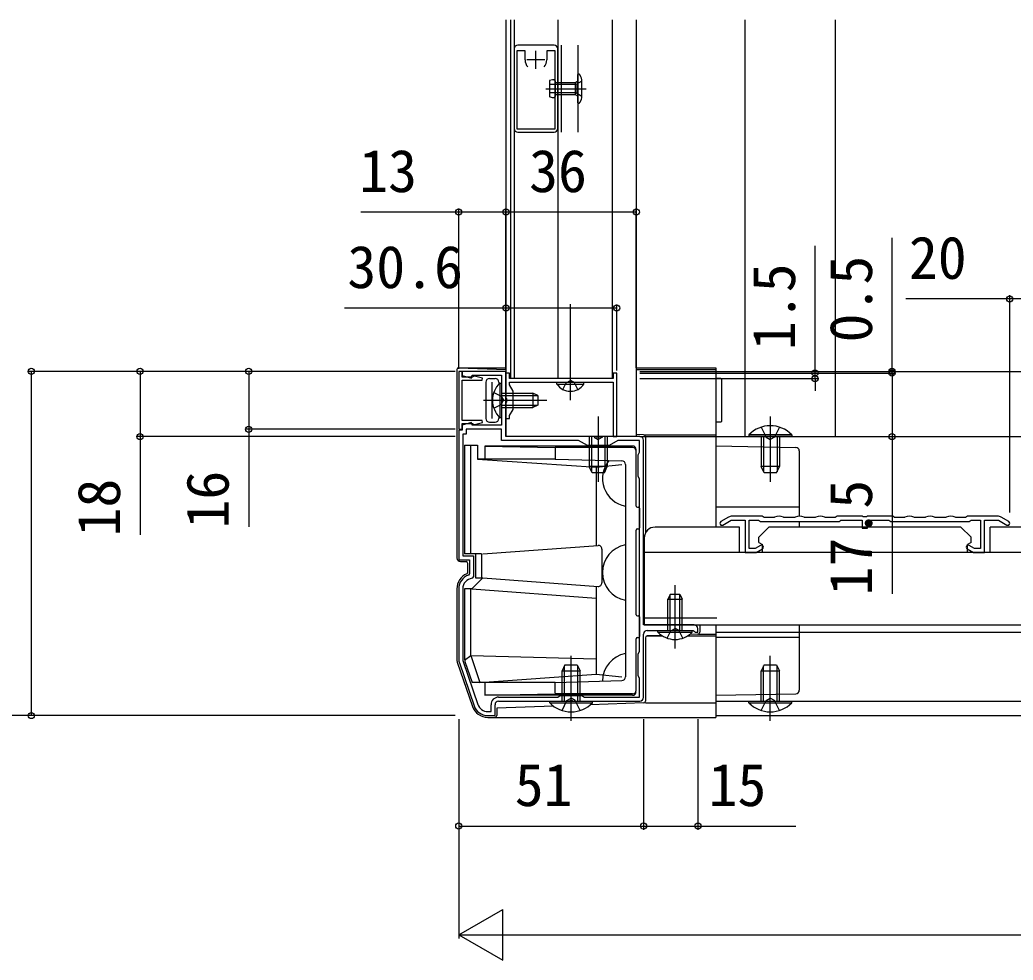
# Model space of a CAD drawing. Units: millimetres, scale not verified. Extents: x -700 to 700, y -1044 to 1038.
# Drawn here: x -363.8 to -89.6, y 119.8 to 379.3 of the extents above; entities that cross this region are included whole.
import ezdxf
from ezdxf.enums import TextEntityAlignment as Align

# ---------------------------------------------------------------- set-up
doc = ezdxf.new("R2010")
doc.units = ezdxf.units.MM
doc.header["$LTSCALE"] = 6
for name, color, linetype in [('0-3_YKK_11', 7, 'Continuous'), ('0-5_YKK_12', 2, 'Continuous'), ('0-6_YKK_13', 4, 'Continuous'), ('0-8_YKK_D', 6, 'Continuous')]:
    doc.layers.add(name, color=color, linetype=linetype)
doc.styles.add('ＭＳ ゴシック', font='')
doc.styles.get('ＭＳ ゴシック').set_extended_font_data('MS Gothic')

msp = doc.modelspace()

# ---------------------------------------------------------------- linework, layer by layer
at = {"layer": '0-3_YKK_11'}
for p, q in [((-227.365, 371.299), (-227.365, 349.299)), ((-216.365, 372.299), (-226.365, 372.299)), ((-221.365, 365.799), (-221.365, 370.799)), ((-215.365, 349.299), (-215.365, 371.299)), ((-218.865, 368.299), (-223.865, 368.299)), ((-226.365, 348.299), (-216.365, 348.299)), ((-191.665, 212.299), (-191.665, 263.299)), ((-168.201, 242.031), (-170.29, 240.825)), ((-90.84, 240.825), (-92.928, 242.031)), ((-242.665, 222.299), (-242.665, 202.799)), ((-241.565, 222.299), (-241.565, 202.799)), ((-177.665, 212.299), (-191.665, 212.299)), ((-191.665, 192.299), (-191.665, 209.799)), ((-242.503, 201.826), (-238.449, 190.001)), ((-241.462, 202.182), (-237.408, 190.358))]:
    msp.add_line(p, q, dxfattribs=at)
for points in [[(-224.365, 368.299), (-224.365, 370.799), (-226.665, 370.799), (-226.665, 349.199), (-216.065, 349.199), (-216.065, 370.799), (-218.365, 370.799), (-218.365, 368.299)], [(-192.665, 264.299), (-203.423, 264.299), (-203.701, 264.111), (-204.628, 264.111), (-204.907, 264.299), (-229.665, 264.299), (-229.665, 282.299), (-241.765, 282.299), (-241.765, 281.132), (-239.153, 280.432), (-238.947, 281.199), (-230.865, 281.199), (-230.865, 274.757), (-230.745, 274.574), (-230.745, 274.024), (-230.865, 273.84), (-230.865, 267.399), (-238.947, 267.399), (-239.153, 268.166), (-241.765, 267.466), (-241.765, 266.099), (-242.665, 266.099), (-242.665, 230.299), (-239.665, 230.299), (-239.665, 226.541), (-239.998, 226.07)], [(-192.765, 204.992), (-192.765, 252.606), (-193.165, 253.299), (-193.165, 259.299), (-192.765, 259.992), (-192.765, 263.199), (-198.74, 263.199), (-201.165, 261.799), (-207.165, 261.799), (-209.59, 263.199), (-230.865, 263.199), (-230.865, 266.299), (-240.665, 266.299), (-240.665, 264.999), (-241.565, 264.999), (-241.565, 231.399), (-238.565, 231.399), (-238.565, 225.675), (-239.006, 225.179)], [(-155.515, 242.026), (-155.64, 241.999), (-158.345, 241.999), (-158.605, 242.149), (-158.865, 242.299), (-167.201, 242.299)], [(-149.815, 242.026), (-149.94, 241.999), (-152.89, 241.999), (-153.015, 242.026)], [(-144.115, 242.026), (-144.24, 241.999), (-147.19, 241.999), (-147.315, 242.026)], [(-119.515, 242.026), (-119.64, 241.999), (-122.345, 241.999), (-122.605, 242.149), (-122.865, 242.299), (-129.823, 242.299), (-130.101, 242.111), (-131.028, 242.111), (-131.307, 242.299), (-138.265, 242.299), (-138.525, 242.149), (-138.784, 241.999), (-141.49, 241.999), (-141.615, 242.026)], [(-113.815, 242.026), (-113.94, 241.999), (-116.89, 241.999), (-117.015, 242.026)], [(-108.115, 242.026), (-108.24, 241.999), (-111.19, 241.999), (-111.315, 242.026)], [(-93.928, 242.299), (-102.265, 242.299), (-102.525, 242.149), (-102.784, 241.999), (-105.49, 241.999), (-105.615, 242.026)], [(-169.74, 239.872), (-167.443, 241.199), (-163.565, 241.199), (-163.565, 232.299), (-160.526, 232.299), (-158.84, 233.272)], [(-159.39, 234.225), (-160.821, 233.399), (-162.465, 233.399), (-162.465, 241.199), (-159.884, 241.199), (-159.625, 241.049), (-159.365, 240.899)], [(-159.365, 240.899), (-137.684, 240.899), (-137.425, 241.049), (-137.165, 241.199), (-131.315, 241.199), (-131.315, 238.999), (-129.815, 238.999), (-129.815, 241.199), (-123.965, 241.199), (-123.705, 241.049), (-123.445, 240.899), (-101.765, 240.899), (-101.505, 241.049), (-101.245, 241.199), (-98.665, 241.199), (-98.665, 233.399), (-100.309, 233.399), (-101.74, 234.225)], [(-102.29, 233.272), (-100.603, 232.299), (-97.565, 232.299), (-97.565, 241.199), (-93.687, 241.199), (-91.39, 239.872)], [(-190.665, 210.799), (-177.965, 210.799), (-177.669, 210.549), (-177.373, 210.299), (-176.665, 210.299), (-176.665, 211.299)], [(-231.665, 192.399), (-215.358, 192.399), (-214.665, 192.799), (-208.665, 192.799), (-207.972, 192.399), (-192.765, 192.399), (-192.765, 197.606), (-193.165, 198.299), (-193.165, 204.299), (-192.765, 204.992)], [(-234.665, 187.299), (-232.665, 187.299), (-232.665, 190.299)], [(-234.665, 188.399), (-233.765, 188.399), (-233.765, 190.299)], [(-231.665, 191.299), (-212.184, 191.299), (-211.925, 191.449), (-211.405, 191.449), (-211.145, 191.299), (-192.665, 191.299)]]:
    msp.add_lwpolyline(points, dxfattribs=at)
for points in [[(-242.665, 282.299), (-242.665, 266.299), (-241.765, 266.299), (-241.765, 267.899), (-238.884, 267.899), (-238.625, 267.749), (-238.287, 267.609), (-236.136, 268.185), (-236.204, 268.699), (-241.765, 268.699), (-241.765, 279.899), (-236.204, 279.899), (-236.136, 280.412), (-238.287, 280.989), (-238.625, 280.849), (-238.884, 280.699), (-241.765, 280.699), (-241.765, 282.299)], [(-200.065, 280.299), (-228.665, 280.299), (-228.665, 281.799), (-229.665, 281.799), (-229.665, 274.97), (-229.522, 274.778), (-229.522, 273.82), (-229.665, 273.628), (-229.665, 269.299), (-228.665, 269.299), (-228.665, 270.067), (-227.665, 271.799), (-227.665, 276.799), (-228.665, 278.531), (-228.665, 279.299), (-212.323, 279.299), (-212.14, 279.419), (-211.59, 279.419), (-211.407, 279.299), (-200.065, 279.299), (-200.065, 264.299), (-199.065, 264.299), (-199.065, 281.799), (-200.065, 281.799)]]:
    msp.add_lwpolyline(points, close=True, dxfattribs=at)
for centre, radius, start, end in [((-226.365, 371.299), 1, 90.00001, 179.99913), ((-216.365, 371.299), 1, 0.00001, 89.99999), ((-221.365, 368.299), 3, 180.00022, 221.81033), ((-221.365, 368.299), 3, 318.19031, 0.00002), ((-226.365, 349.299), 1, 180.00001, 269.99999), ((-216.365, 349.299), 1, 270.00001, 359.99999), ((-192.665, 263.299), 1, 0.00001, 89.99999), ((-167.201, 240.299), 2, 89.99998, 120), ((-154.265, 239.299), 3, 65.38003, 114.61997), ((-148.565, 239.299), 3, 65.38003, 114.61997), ((-142.865, 239.299), 3, 65.38003, 114.61997), ((-118.265, 239.299), 3, 65.38003, 114.61997), ((-112.565, 239.299), 3, 65.38003, 114.61997), ((-106.865, 239.299), 3, 65.38003, 114.61997), ((-93.928, 240.299), 2, 60, 90.00002), ((-170.015, 240.349), 0.55, 119.99999, 300.00001), ((-91.115, 240.349), 0.55, 239.99999, 60.00001), ((-159.115, 233.749), 0.55, 299.99999, 120.00001), ((-102.015, 233.749), 0.55, 59.99999, 240.00001), ((-238.665, 222.299), 4, 109.47123, 179.99998), ((-238.665, 222.299), 2.9, 96.75611, 180), ((-177.665, 211.299), 1, 0.00001, 89.99999), ((-190.665, 209.799), 1, 90.00001, 179.99999), ((-239.665, 202.799), 3, 180, 198.92462), ((-239.665, 202.799), 1.9, 180.00004, 198.92466), ((-231.665, 190.299), 2.1, 90.00001, 179.99999), ((-192.665, 192.299), 1, 270.00001, 359.99999), ((-234.665, 191.299), 4, 198.92464, 270), ((-234.665, 191.299), 2.9, 198.92465, 270), ((-231.665, 190.299), 1, 90.00001, 179.99999)]:
    msp.add_arc(centre, radius, start, end, dxfattribs=at)
at = {"layer": '0-5_YKK_12'}
for p, q in [((-229.665, 379.299), (-229.665, 264.299)), ((-228.365, 379.299), (-228.365, 280.299)), ((-227.365, 379.299), (-227.365, 280.299)), ((-215.365, 379.299), (-215.365, 280.299)), ((-200.365, 379.299), (-200.365, 280.299)), ((-193.665, 379.299), (-193.665, 264.299)), ((-163.665, 379.299), (-163.665, 264.299)), ((-214.365, 372.299), (-214.365, 348.299)), ((-209.765, 372.299), (-209.765, 348.299)), ((-171.665, 282.299), (-171.665, 239.299)), ((-163.665, 282.299), (-138.665, 282.299)), ((-138.665, 282.299), (-30.665, 282.299)), ((-193.665, 264.299), (-229.665, 264.299)), ((-171.665, 264.299), (132.335, 264.299)), ((-165.165, 239.299), (-188.465, 239.299)), ((-165.165, 232.299), (-165.165, 239.299)), ((-159.865, 236.499), (-157.065, 239.299)), ((-104.065, 239.299), (-157.065, 239.299)), ((-101.265, 236.499), (-104.065, 239.299)), ((-65.165, 239.299), (-95.965, 239.299)), ((-95.965, 232.299), (-95.965, 239.299)), ((-191.465, 236.299), (-191.465, 212.299)), ((-159.865, 235.076), (-159.865, 236.499)), ((-101.265, 235.076), (-101.265, 236.499)), ((-159.865, 235.076), (-158.865, 234.499)), ((-158.865, 232.299), (-158.865, 234.499)), ((-101.265, 235.076), (-102.265, 234.499)), ((-102.265, 232.299), (-102.265, 234.499)), ((130.335, 232.299), (-191.465, 232.299)), ((-191.465, 214.299), (-171.465, 214.299)), ((-171.665, 212.299), (-171.665, 187.299)), ((-171.665, 212.299), (109.835, 212.299)), ((-171.665, 210.299), (109.007, 210.299)), ((-171.665, 191.299), (132.335, 191.299)), ((-171.665, 187.299), (132.335, 187.299))]:
    msp.add_line(p, q, dxfattribs=at)
for points in [[(-163.665, 264.299), (-138.665, 264.299), (-138.665, 379.299)], [(-191.465, 212.299), (130.335, 212.299), (130.335, 236.299)]]:
    msp.add_lwpolyline(points, dxfattribs=at)
msp.add_arc((-188.465, 236.299), 3, 90, 180, dxfattribs=at)
at = {"layer": '0-6_YKK_13'}
for p, q in [((-217.665, 362.524), (-217.665, 358.074)), ((-216.065, 362.449), (-216.065, 358.149)), ((-210.465, 361.949), (-216.065, 361.949)), ((-209.765, 362.349), (-210.465, 361.949)), ((-210.465, 358.649), (-210.465, 361.949)), ((-208.665, 362.405), (-210.365, 361.449)), ((-209.765, 364.199), (-209.415, 364.399)), ((-209.765, 356.399), (-209.765, 364.199)), ((-208.665, 357.819), (-208.665, 362.778)), ((-218.673, 360.299), (-207.465, 360.299)), ((-210.365, 361.449), (-217.665, 361.449)), ((-210.365, 361.449), (-210.365, 359.149)), ((-210.365, 359.149), (-217.665, 359.149)), ((-210.465, 358.649), (-216.065, 358.649)), ((-209.765, 358.249), (-210.465, 358.649)), ((-208.665, 358.192), (-210.365, 359.149)), ((-209.415, 356.199), (-209.765, 356.399)), ((-211.865, 274.299), (-211.865, 300.866)), ((-243.165, 282.781), (-243.165, 230.799)), ((-242.665, 283.281), (-229.665, 283.281)), ((-242.647, 283.281), (-229.665, 282.827)), ((-193.665, 283.281), (-171.665, 283.281)), ((-193.665, 282.81), (-171.665, 282.81)), ((-171.665, 283.281), (-171.665, 239.299)), ((-234.168, 280.299), (-232.603, 280.299)), ((-170.365, 280.299), (-171.665, 280.299)), ((-170.165, 280.099), (-170.165, 268.499)), ((-235.168, 279.299), (-235.168, 269.299)), ((-233.479, 269.299), (-233.479, 279.299)), ((-231.603, 279.299), (-231.603, 278.812)), ((-231.374, 279.049), (-230.865, 279.049)), ((-230.865, 279.049), (-230.865, 269.549)), ((-215.615, 278.79), (-215.615, 279.299)), ((-215.615, 279.299), (-208.115, 279.299)), ((-235.865, 274.299), (-218.365, 274.299)), ((-222.265, 276.299), (-222.265, 272.299)), ((-220.865, 275.599), (-222.265, 276.299)), ((-220.865, 275.599), (-220.865, 272.999)), ((-220.865, 272.999), (-222.265, 272.299)), ((-231.603, 269.786), (-231.603, 269.299)), ((-204.165, 269.799), (-204.165, 251.799)), ((-156.665, 269.799), (-156.665, 251.799)), ((-234.168, 268.299), (-232.603, 268.299)), ((-170.365, 268.299), (-171.665, 268.299)), ((-198.265, 264.299), (-210.065, 264.299)), ((-206.665, 264.299), (-206.665, 255.999)), ((-206.011, 264.299), (-206.011, 254.608)), ((-205.31, 264.132), (-204.165, 263.523)), ((-203.02, 264.132), (-204.165, 263.523)), ((-202.319, 264.299), (-202.319, 254.608)), ((-191.647, 264.816), (-193.665, 264.886)), ((-191.535, 264.799), (-171.665, 264.799)), ((-191.165, 264.316), (-191.165, 237.606)), ((-150.765, 264.299), (-162.565, 264.299)), ((-159.165, 264.299), (-159.165, 255.999)), ((-158.511, 264.299), (-158.511, 254.608)), ((-154.819, 264.299), (-154.819, 254.608)), ((-150.765, 264.808), (-150.765, 264.299)), ((-241.065, 261.899), (-237.5, 261.899)), ((-241.065, 261.899), (-241.065, 231.899)), ((-239.376, 231.899), (-239.376, 261.899)), ((-235.517, 261.689), (-235.517, 258.097)), ((-194.665, 261.689), (-235.517, 261.689)), ((-235.517, 261.689), (-216.053, 261.297)), ((-216.053, 261.297), (-216.053, 258.097)), ((-194.665, 261.297), (-216.053, 261.297)), ((-193.665, 245.099), (-193.665, 260.689)), ((-171.665, 261.699), (-149.647, 261.314)), ((-216.053, 258.097), (-237.5, 258.097)), ((-216.053, 258.097), (-197.637, 257.583)), ((-148.665, 260.315), (-148.665, 242.297)), ((-205.865, 254.299), (-206.665, 255.999)), ((-204.709, 255.81), (-197.665, 256.583)), ((-204.709, 255.81), (-204.709, 234.215)), ((-202.465, 254.299), (-201.665, 255.999)), ((-196.665, 256.583), (-196.665, 197.961)), ((-158.365, 254.299), (-159.165, 255.999)), ((-154.965, 254.299), (-154.165, 255.999)), ((-202.465, 254.299), (-205.865, 254.299)), ((-154.965, 254.299), (-158.365, 254.299)), ((-193.365, 244.799), (-193.065, 244.799)), ((-192.765, 244.499), (-192.765, 239.099)), ((-148.665, 244.799), (-171.665, 244.799)), ((-193.365, 238.799), (-193.065, 238.799)), ((-148.665, 240.899), (-148.665, 239.299)), ((-193.665, 215.099), (-193.665, 238.499)), ((-236.055, 231.899), (-204.213, 234.252)), ((-203.139, 233.254), (-203.139, 223.943)), ((-236.376, 231.899), (-241.065, 231.899)), ((-238.065, 231.899), (-238.065, 225.299)), ((-236.376, 231.899), (-236.376, 225.299)), ((-242.165, 229.799), (-240.665, 229.799)), ((-240.165, 226.881), (-240.165, 229.299)), ((-236.055, 225.299), (-239.055, 222.299)), ((-238.065, 225.299), (-236.376, 225.299)), ((-236.055, 225.299), (-204.213, 222.946)), ((-243.165, 222.299), (-243.165, 202.366)), ((-241.065, 222.299), (-241.065, 202.899)), ((-239.055, 222.299), (-241.065, 222.299)), ((-239.376, 203.836), (-239.376, 222.299)), ((-239.055, 222.299), (-204.709, 219.725)), ((-204.709, 222.983), (-204.709, 198.734)), ((-182.965, 205.799), (-182.965, 223.299)), ((-184.265, 220.799), (-184.965, 219.399)), ((-184.311, 210.799), (-184.311, 220.707)), ((-184.265, 220.799), (-181.665, 220.799)), ((-181.665, 220.799), (-180.965, 219.399)), ((-181.619, 210.799), (-181.619, 220.707)), ((-180.965, 210.799), (-180.965, 219.399)), ((-193.365, 214.799), (-193.065, 214.799)), ((-192.765, 214.499), (-192.765, 209.099)), ((-176.165, 212.299), (-176.165, 210.282)), ((-171.665, 212.299), (-171.665, 186.799)), ((-148.665, 212.299), (-148.665, 194.283)), ((-193.665, 194.099), (-193.665, 208.499)), ((-193.365, 208.799), (-193.065, 208.799)), ((-191.165, 208.792), (-191.165, 191.29)), ((-190.795, 209.275), (-186.437, 209.275)), ((-186.681, 209.431), (-190.682, 209.292)), ((-187.715, 210.29), (-187.715, 210.799)), ((-187.715, 210.799), (-178.215, 210.799)), ((-179.493, 209.275), (-171.665, 209.275)), ((-176.647, 209.782), (-178.872, 209.704)), ((-176.535, 209.799), (-171.665, 209.799)), ((-148.665, 208.799), (-171.665, 208.799)), ((-241.065, 202.565), (-239.376, 203.836)), ((-239.376, 203.836), (-236.842, 196.447)), ((-239.376, 203.836), (-204.709, 202.958)), ((-211.665, 185.799), (-211.665, 203.799)), ((-156.665, 185.799), (-156.665, 203.799)), ((-243.111, 202.041), (-238.921, 189.837)), ((-240.957, 202.25), (-238.967, 196.447)), ((-213.365, 201.299), (-214.165, 199.599)), ((-213.511, 191.299), (-213.511, 200.989)), ((-213.365, 201.299), (-209.965, 201.299)), ((-209.965, 201.299), (-209.165, 199.599)), ((-209.819, 191.299), (-209.819, 200.989)), ((-158.365, 201.299), (-159.165, 199.599)), ((-158.511, 191.299), (-158.511, 200.989)), ((-158.365, 201.299), (-154.965, 201.299)), ((-156.665, 192.096), (-156.665, 200.923)), ((-154.965, 201.299), (-154.165, 199.599)), ((-154.819, 191.299), (-154.819, 200.989)), ((-236.842, 196.447), (-204.709, 198.734)), ((-209.165, 191.299), (-209.165, 199.599)), ((-204.709, 198.734), (-197.665, 197.961)), ((-154.165, 191.299), (-154.165, 199.599)), ((-235.517, 196.447), (-235.517, 194.647)), ((-235.517, 196.447), (-235.517, 192.889)), ((-216.053, 196.447), (-197.637, 196.961)), ((-235.517, 192.889), (-216.053, 193.281)), ((-194.665, 192.889), (-235.517, 192.889)), ((-194.665, 193.281), (-216.053, 193.281)), ((-171.665, 192.899), (-149.647, 193.283)), ((-217.565, 190.79), (-217.565, 191.299)), ((-217.565, 191.299), (-205.765, 191.299)), ((-191.656, 190.782), (-206.32, 190.269)), ((-191.165, 190.799), (-171.665, 190.799)), ((-162.565, 190.79), (-162.565, 191.299)), ((-162.565, 191.299), (-150.765, 191.299)), ((-234.665, 186.799), (-232.656, 186.834)), ((-234.665, 186.799), (-171.665, 186.799))]:
    msp.add_line(p, q, dxfattribs=at)
for points in [[(-216.065, 362.449), (-216.465, 362.774), (-216.765, 362.774), (-217.665, 362.524)], [(-216.065, 358.149), (-216.465, 357.824), (-216.765, 357.824), (-217.665, 358.074)], [(-213.915, 277.29), (-213.01, 279.145), (-211.865, 279.754)], [(-209.815, 277.29), (-210.72, 279.145), (-211.865, 279.754)], [(-231.374, 279.049), (-231.374, 269.549), (-230.865, 269.549)], [(-215.615, 278.79), (-208.115, 278.79), (-208.115, 279.299)], [(-233.008, 276.449), (-230.948, 275.444), (-230.339, 274.299)], [(-233.008, 272.149), (-230.948, 273.154), (-230.339, 274.299)], [(-230.865, 276.299), (-227.665, 276.299), (-222.265, 276.299)], [(-230.865, 275.644), (-227.665, 275.644), (-220.956, 275.644)], [(-230.865, 272.953), (-227.665, 272.953), (-220.956, 272.953)], [(-230.865, 272.299), (-227.665, 272.299), (-222.265, 272.299)], [(-159.165, 266.91), (-157.81, 264.132), (-156.665, 263.523)], [(-154.165, 266.91), (-155.52, 264.132), (-156.665, 263.523)], [(-201.665, 264.299), (-201.665, 255.999), (-206.665, 255.999)], [(-150.765, 264.808), (-162.565, 264.808), (-162.565, 264.299)], [(-154.165, 264.299), (-154.165, 255.999), (-159.165, 255.999)], [(-237.5, 261.899), (-237.5, 258.097), (-204.709, 255.81)], [(-184.965, 210.799), (-184.965, 219.399), (-180.965, 219.399)], [(-185.115, 208.655), (-184.11, 210.716), (-182.965, 211.325)], [(-180.815, 208.655), (-181.82, 210.716), (-182.965, 211.325)], [(-187.715, 210.29), (-178.215, 210.29), (-178.215, 210.799)], [(-214.165, 191.299), (-214.165, 199.599), (-209.165, 199.599)], [(-159.165, 191.299), (-159.165, 199.599), (-154.165, 199.599)], [(-216.053, 193.447), (-216.053, 196.447), (-238.967, 196.447)], [(-214.165, 188.687), (-212.81, 191.466), (-211.665, 192.074)], [(-209.165, 188.687), (-210.52, 191.466), (-211.665, 192.074)], [(-159.165, 188.687), (-157.81, 191.466), (-156.665, 192.074)], [(-154.165, 188.687), (-155.52, 191.466), (-156.665, 192.074)], [(-216.56, 189.912), (-232.165, 189.367), (-232.165, 187.334)], [(-217.565, 190.79), (-205.765, 190.79), (-205.765, 191.299)], [(-162.565, 190.79), (-150.765, 190.79), (-150.765, 191.299)]]:
    msp.add_lwpolyline(points, dxfattribs=at)
for centre, radius, start, end in [((-216.148, 360.299), 7.884, 18.32983, 31.33661), ((-216.148, 360.299), 7.884, 328.66339, 341.67017), ((-242.665, 282.781), 0.5, 88, 180), ((-234.168, 279.299), 1, 90, 180), ((-232.603, 279.299), 1, 0, 90), ((-170.365, 280.099), 0.2, 0, 90), ((-226.703, 274.299), 6.661, 134.51496, 225.48504), ((-211.865, 281.326), 4.527, 214.06671, 325.93329), ((-234.168, 269.299), 1, 180, 270), ((-232.603, 269.299), 1, 270, 0), ((-170.365, 268.499), 0.2, 270, 0), ((-156.665, 259.066), 8.232, 44.2189, 135.7811), ((-191.665, 264.316), 0.5, 0, 88), ((-194.665, 260.689), 1, 0, 90), ((-194.665, 260.297), 1, 0, 90), ((-149.665, 260.315), 1, 0, 89), ((-195.208, 252.748), 7.779, 140.62699, 259.20832), ((-197.665, 256.583), 1, 0, 88.40043), ((-193.365, 245.099), 0.3, 180, 270), ((-193.065, 244.499), 0.3, 0, 90), ((-193.365, 238.499), 0.3, 90, 180), ((-193.065, 239.099), 0.3, 270, 0), ((-204.139, 233.254), 1, 0, 94.22599), ((-195.208, 226.748), 7.779, 100.79168, 259.20832), ((-242.165, 230.799), 1, 180, 270), ((-240.665, 229.299), 0.5, 0, 90), ((-238.665, 222.299), 4.5, 113.57818, 180), ((-240.665, 226.881), 0.5, 293.57818, 0), ((-204.139, 223.943), 1, 265.77401, 0), ((-193.365, 215.099), 0.3, 180, 270), ((-193.065, 214.499), 0.3, 0, 90), ((-193.365, 208.499), 0.3, 90, 180), ((-193.065, 209.099), 0.3, 270, 0), ((-190.665, 208.792), 0.5, 92, 180), ((-182.965, 214.96), 6.661, 224.51496, 315.48504), ((-176.665, 210.282), 0.5, 272, 0), ((-195.208, 196.748), 7.779, 100.79168, 179.53369), ((-242.165, 202.366), 1, 180, 198.94834), ((-239.065, 202.899), 2, 180, 198.92464), ((-197.665, 197.961), 1, 271.59957, 0), ((-194.665, 194.281), 1, 270, 0), ((-194.665, 193.889), 1, 270, 0), ((-149.665, 194.283), 1, 271, 0), ((-234.665, 191.299), 4.5, 198.92464, 270), ((-211.665, 196.531), 8.232, 224.2189, 315.7811), ((-191.665, 191.29), 0.5, 271, 0), ((-156.665, 196.531), 8.232, 224.2189, 315.7811), ((-232.665, 187.334), 0.5, 271, 0)]:
    msp.add_arc(centre, radius, start, end, dxfattribs=at)
at = {"layer": '0-8_YKK_D'}
for p, q in [((-242.665, 282.999), (-242.665, 327.241)), ((-229.665, 283.299), (-229.665, 327.241)), ((-229.665, 282.999), (-229.665, 327.241)), ((-193.665, 283.299), (-193.665, 327.241)), ((-193.665, 326.241), (-229.665, 326.241)), ((-123.067, 282.299), (-123.067, 319.099)), ((-144.308, 281.799), (-144.308, 316.962)), ((-90.565, 243.299), (-90.565, 303.299)), ((-229.665, 283.002), (-229.665, 300.744)), ((-199.065, 282.499), (-199.065, 300.744)), ((-243.665, 282.299), (-361.665, 282.299)), ((-360.665, 282.299), (-360.665, 187.299)), ((-243.665, 282.299), (-331.665, 282.299)), ((-243.665, 282.299), (-301.665, 282.299)), ((-192.665, 282.299), (-122.067, 282.299)), ((-192.665, 281.799), (-122.067, 281.799)), ((-192.665, 281.799), (-122.067, 281.799)), ((-192.665, 281.799), (-143.308, 281.799)), ((-192.665, 280.299), (-143.308, 280.299)), ((-144.308, 280.299), (-144.308, 281.799)), ((-144.308, 280.299), (-144.308, 276.899)), ((-123.067, 281.799), (-123.067, 282.299)), ((-123.067, 281.799), (-123.067, 278.399)), ((-243.665, 266.299), (-301.665, 266.299)), ((-243.665, 264.299), (-331.665, 264.299)), ((-192.665, 264.299), (-122.067, 264.299)), ((-243.665, 187.299), (-391.665, 187.299)), ((-243.665, 187.299), (-361.665, 187.299)), ((-242.665, 186.299), (-242.665, 155.799)), ((-242.665, 186.299), (-242.665, 125.799)), ((-191.665, 186.299), (-191.665, 155.799)), ((-191.665, 186.299), (-191.665, 155.799)), ((-176.665, 186.299), (-176.665, 155.799)), ((-242.665, 156.799), (-191.665, 156.799)), ((-242.665, 126.799), (-230.54, 133.799)), ((-230.54, 119.799), (-230.54, 133.799)), ((-242.665, 126.799), (-230.54, 119.799)), ((-242.665, 126.799), (-218.416, 126.799)), ((-228.665, 126.799), (118.335, 126.799))]:
    msp.add_line(p, q, dxfattribs=at)
for points in [[(-229.665, 326.241), (-242.665, 326.241), (-269.701, 326.241)], [(-70.565, 302.299), (-90.565, 302.299), (-119.238, 302.299)], [(-199.065, 299.744), (-229.665, 299.744), (-274.247, 299.744)], [(-330.665, 282.299), (-330.665, 264.299), (-330.665, 237.171)], [(-300.665, 282.299), (-300.665, 266.299), (-300.665, 239.353)], [(-123.067, 281.799), (-123.067, 264.299), (-123.067, 220.899)], [(-191.665, 156.799), (-176.665, 156.799), (-149.628, 156.799)]]:
    msp.add_lwpolyline(points, dxfattribs=at)
for centre in [(-242.665, 326.241), (-229.665, 326.241), (-229.665, 326.241), (-193.665, 326.241), (-90.565, 302.299), (-229.665, 299.744), (-199.065, 299.744), (-360.665, 282.299), (-330.665, 282.299), (-300.665, 282.299), (-144.308, 281.799), (-123.067, 282.299), (-123.067, 281.799), (-123.067, 281.799), (-144.308, 280.299), (-300.665, 266.299), (-330.665, 264.299), (-123.067, 264.299), (-360.665, 187.299), (-242.665, 156.799), (-191.665, 156.799), (-191.665, 156.799), (-176.665, 156.799)]:
    msp.add_circle(centre, 0.85, dxfattribs=at)

# ---------------------------------------------------------------- texts
at = {"layer": '0-8_YKK_D', "style": 'ＭＳ ゴシック'}
for s, p in [('13', (-270.156, 328.241)), ('36', (-223.256, 328.241)), ('20', (-118.419, 304.299)), ('30.6', (-273.428, 301.744)), ('51', (-227.21, 158.799)), ('15', (-173.719, 158.799))]:
    msp.add_text(s, height=11.73, dxfattribs=at).set_placement(p, align=Align.BOTTOM_LEFT)
for s, p in [('0.5', (-125.067, 290.281)), ('1.5', (-146.308, 288.144)), ('16', (-302.665, 238.899)), ('18', (-332.665, 236.717)), ('17.5', (-125.067, 220.444))]:
    msp.add_text(s, height=11.73, rotation=90, dxfattribs=at).set_placement(p, align=Align.BOTTOM_LEFT)

doc.saveas('drawing.dxf')
